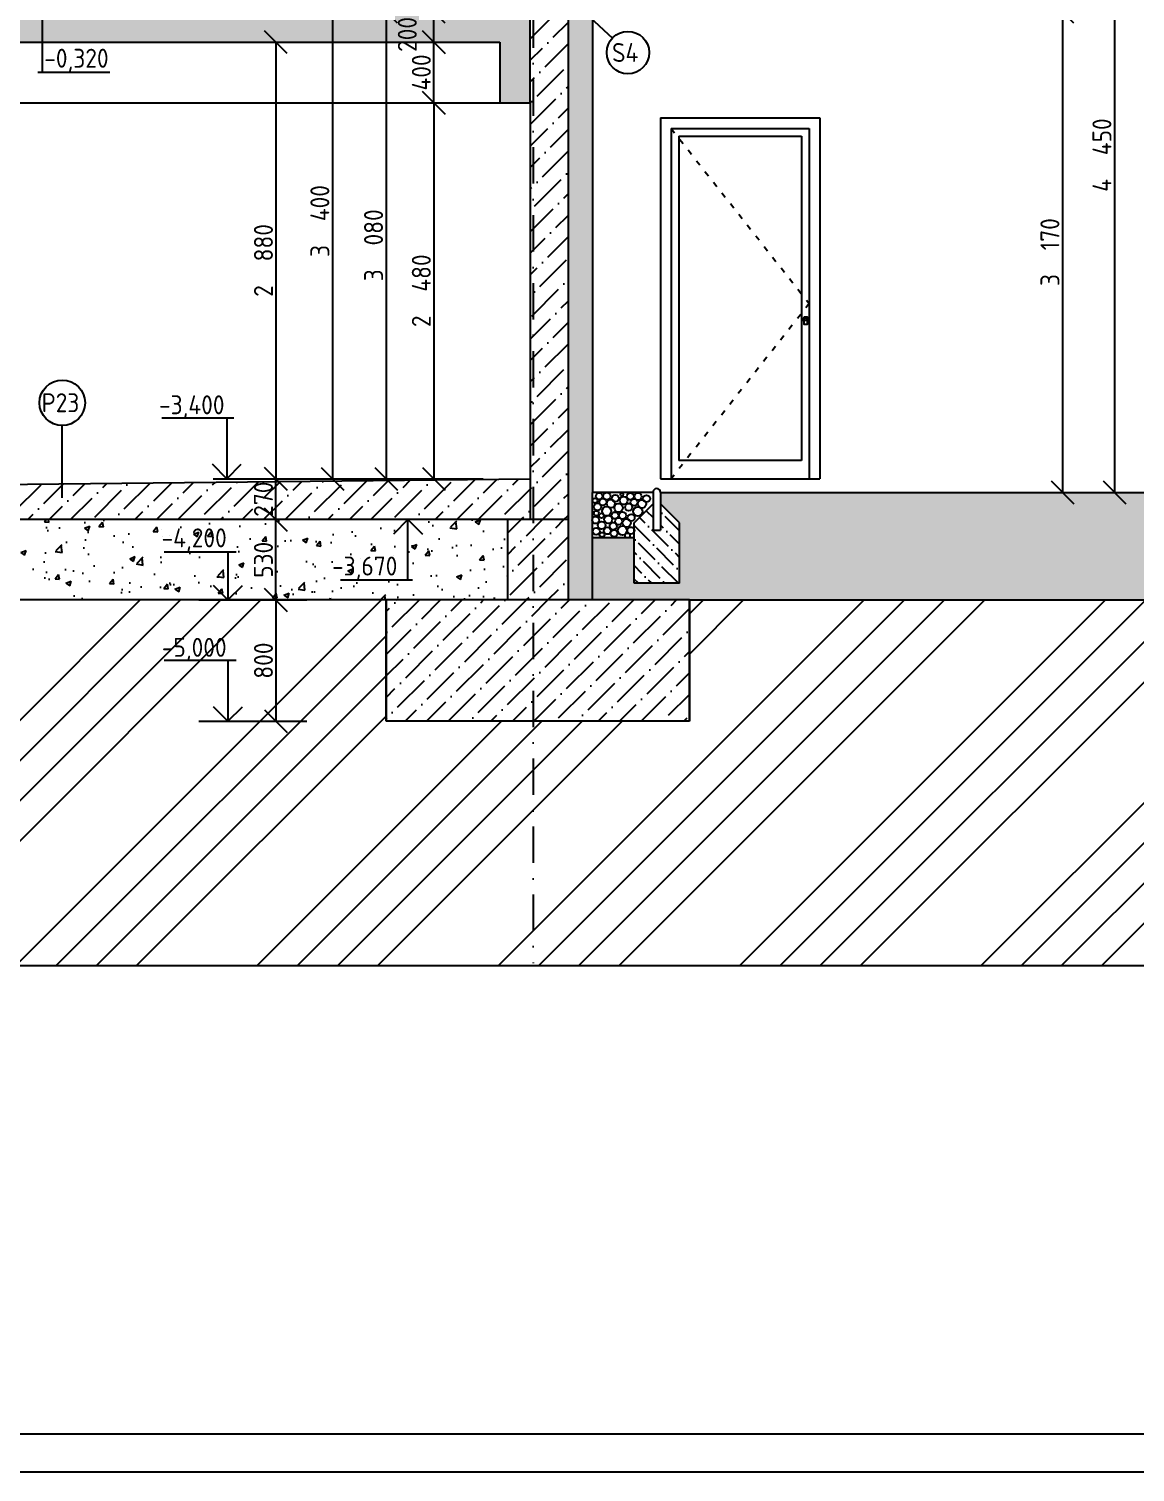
# Model space of a CAD drawing. Extents: x 3792242 to 5145247, y -1546315 to -1031918.
# Drawn here: x 3899490 to 3906784, y -1511714 to -1502193 of the extents above; entities that cross this region are included whole.
import ezdxf

# ---------------------------------------------------------------- set-up
doc = ezdxf.new("R2010")
doc.units = 0
doc.header["$MEASUREMENT"] = 0
doc.linetypes.add('ACAD_ISO03W100', pattern=[30, 12, -18])
doc.linetypes.add('BODKOCIARKOVANA_3', pattern=[5.6, 3, -1.3, 0, -1.3])
doc.layers.get('0').update_dxf_attribs({"linetype": 'CONTINUOUS'})
doc.layers.get('Defpoints').update_dxf_attribs({"color": 61, "linetype": 'CONTINUOUS'})
for name, color, linetype in [('KÓTY', 4, 'CONTINUOUS'), ('MÚRY', 1, 'CONTINUOUS'), ('OKNÁ', 143, 'CONTINUOUS'), ('osi', 253, 'CONTINUOUS'), ('POZEMOK', 7, 'CONTINUOUS'), ('TENKÁ', 7, 'CONTINUOUS'), ('ŠRAFY', 82, 'CONTINUOUS'), ('šrafy-múry', 8, 'CONTINUOUS')]:
    doc.layers.add(name, color=color, linetype=linetype)
doc.styles.add('STYLE1', font='isocp.shx')
doc.dimstyles.new('STANDARD-50', dxfattribs={"dimtxt": 125, "dimasz": 150, "dimexe": 10, "dimexo": 200, "dimgap": 20, "dimtad": 1, "dimdsep": 46, "dimlunit": 6, "dimtxsty": 'STYLE1', "dimblk1": 'OBLIQUE', "dimblk2": 'OBLIQUE', "dimsah": 1, "dimcen": 2.5, "dimse1": 1, "dimse2": 1, "dimadec": 0, "dimazin": 0, "dimtfac": 1, "dimtmove": 1, "dimatfit": 3, "dimldrblk": 'OBLIQUE', "dimfxl": 1, "dimtolj": 1, "dimtzin": 0, "dimarcsym": 0})
pattern_1 = [(45, (0, 7000), (53.0330086, 194.4543648), [250, -50, 0, -50])]
pattern_2 = [(50, (-12185392.95, 625210.72), (358.6300913, -31.3760675), [37.5, -412.5]), (355, (-12185392.95, 625210.72), (-69.375667, 376.096067), [30, -330]), (100.4514445, (-12185363.06, 625208.1), (289.254423, 344.7199955), [31.870096, -350.571056]), (46.1842, (-12185392.95, 625310.72), (533.620665, -82.75964), [56.25, -618.75]), (96.6356355, (-12185348.5, 625303.83), (467.330973, 487.0593), [47.805171, -525.85688]), (351.184164, (-12185392.95, 625310.7), (467.330973, 487.0593), [45, -495]), (21, (-12185342.95, 625285.72), (298.453526, -201.3094453), [37.5, -412.5]), (326, (-12185342.95, 625285.72), (121.657666, 362.5750225), [30, -330]), (71.4514447, (-12185318.08, 625268.95), (420.111188, 161.2655764), [31.870095, -350.571056]), (37.5, (-12185392.95, 625210.72), (6.0799277, 166.4469269), [0, -326, 0, -335, 0, -331.25]), (7.5, (-12185392.95, 625210.72), (131.5347687, 197.205856), [0, -191, 0, -318.5, 0, -126.25]), (327.5, (-12185504.45, 625210.72), (266.9112181, -11.2774359), [0, -125, 0, -390, 0, -517.5]), (317.5, (-12185554.45, 625210.72), (291.5930847, 50.052491), [0, -162.5, 0, -259, 0, -367.5])]

# ---------------------------------------------------------------- blocks, each defined once
blk = doc.blocks.new('_OBLIQUE')
at = {"color": 0, "linetype": 'ByBlock'}
blk.add_line((-0.5, -0.5), (0.5, 0.5), dxfattribs=at)
blk = doc.blocks.new('*D31805')
at = {"layer": 'Defpoints', "color": 0}
for p in [(3902595, -1502680.3), (3902160, -1505160.3), (3902795, -1505160.3)]:
    blk.add_point(p, dxfattribs=at)
at = {"layer": 'KÓTY', "color": 0, "lineweight": -2, "ltscale": 0.25}
blk.add_line((3902160, -1502680.3), (3902160, -1505160.3), dxfattribs=at)
at = {"layer": 'KÓTY', "color": 0, "linetype": 'ByBlock', "lineweight": -2, "xscale": 150, "yscale": 150, "zscale": 150}
for p, rotation in [((3902160, -1502680.3), 90), ((3902160, -1505160.3), 270)]:
    blk.add_blockref('_OBLIQUE', p, dxfattribs=dict(at, rotation=rotation))
at = {"layer": 'KÓTY', "color": 0, "insert": (3902077.5, -1503920.3), "char_height": 125, "attachment_point": 5, "rotation": 90, "style": 'STYLE1'}
blk.add_mtext('\\A1;2ﾠ480', dxfattribs=at)
blk = doc.blocks.new('*D31806')
at = {"layer": 'Defpoints', "color": 0}
for p in [(3902160, -1502280.3), (3902160, -1502280.3), (3902160, -1502680.3)]:
    blk.add_point(p, dxfattribs=at)
at = {"layer": 'KÓTY', "color": 0, "lineweight": -2, "ltscale": 0.25}
blk.add_line((3902160, -1502680.3), (3902160, -1502280.3), dxfattribs=at)
at = {"layer": 'KÓTY', "color": 0, "linetype": 'ByBlock', "lineweight": -2, "xscale": 150, "yscale": 150, "zscale": 150}
for p, rotation in [((3902160, -1502280.3), 90), ((3902160, -1502680.3), 270)]:
    blk.add_blockref('_OBLIQUE', p, dxfattribs=dict(at, rotation=rotation))
at = {"layer": 'KÓTY', "color": 0, "insert": (3902077.5, -1502480.3), "char_height": 125, "attachment_point": 5, "rotation": 90, "style": 'STYLE1'}
blk.add_mtext('\\A1;400', dxfattribs=at)
blk = doc.blocks.new('*D31807')
at = {"layer": 'Defpoints', "color": 0}
for p in [(3902160, -1502080.3), (3902160, -1502080.3), (3902160, -1502280.3)]:
    blk.add_point(p, dxfattribs=at)
at = {"layer": 'KÓTY', "color": 0, "lineweight": -2, "ltscale": 0.25}
blk.add_line((3902160, -1502280.3), (3902160, -1502080.3), dxfattribs=at)
at = {"layer": 'KÓTY', "color": 0, "linetype": 'ByBlock', "lineweight": -2, "xscale": 150, "yscale": 150, "zscale": 150}
for p, rotation in [((3902160, -1502080.3), 90), ((3902160, -1502280.3), 270)]:
    blk.add_blockref('_OBLIQUE', p, dxfattribs=dict(at, rotation=rotation))
at = {"layer": 'KÓTY', "color": 0, "insert": (3901985, -1502229.5), "char_height": 125, "attachment_point": 5, "rotation": 90, "style": 'STYLE1'}
blk.add_mtext('\\A1;200', dxfattribs=at)
blk = doc.blocks.new('*D31833')
at = {"layer": 'Defpoints', "color": 0}
for p in [(3902795, -1502080.3), (3901845, -1505160.3), (3902795, -1505160.3)]:
    blk.add_point(p, dxfattribs=at)
at = {"layer": 'KÓTY', "color": 0, "lineweight": -2, "ltscale": 0.25}
blk.add_line((3901845, -1502080.3), (3901845, -1505160.3), dxfattribs=at)
at = {"layer": 'KÓTY', "color": 0, "linetype": 'ByBlock', "lineweight": -2, "xscale": 150, "yscale": 150, "zscale": 150}
for p, rotation in [((3901845, -1502080.3), 90), ((3901845, -1505160.3), 270)]:
    blk.add_blockref('_OBLIQUE', p, dxfattribs=dict(at, rotation=rotation))
at = {"layer": 'KÓTY', "color": 0, "insert": (3901762.5, -1503620.3), "char_height": 125, "attachment_point": 5, "rotation": 90, "style": 'STYLE1'}
blk.add_mtext('\\A1;3ﾠ080', dxfattribs=at)
blk = doc.blocks.new('*D31834')
at = {"layer": 'Defpoints', "color": 0}
for p in [(3902665, -1501760.3), (3901491, -1505160.3), (3902795, -1505160.3)]:
    blk.add_point(p, dxfattribs=at)
at = {"layer": 'KÓTY', "color": 0, "lineweight": -2, "ltscale": 0.25}
blk.add_line((3901491, -1501760.3), (3901491, -1505160.3), dxfattribs=at)
at = {"layer": 'KÓTY', "color": 0, "linetype": 'ByBlock', "lineweight": -2, "xscale": 150, "yscale": 150, "zscale": 150}
for p, rotation in [((3901491, -1501760.3), 90), ((3901491, -1505160.3), 270)]:
    blk.add_blockref('_OBLIQUE', p, dxfattribs=dict(at, rotation=rotation))
at = {"layer": 'KÓTY', "color": 0, "insert": (3901408.5, -1503460.3), "char_height": 125, "attachment_point": 5, "rotation": 90, "style": 'STYLE1'}
blk.add_mtext('\\A1;3ﾠ400', dxfattribs=at)
blk = doc.blocks.new('*D39539')
at = {"layer": 'Defpoints', "color": 0}
for p in [(3902384, -1505960.3), (3901119, -1506760.3), (3902384, -1506760.3)]:
    blk.add_point(p, dxfattribs=at)
at = {"layer": 'KÓTY', "color": 0, "lineweight": -2, "ltscale": 0.25}
blk.add_line((3901119, -1505960.3), (3901119, -1506760.3), dxfattribs=at)
at = {"layer": 'KÓTY', "color": 0, "linetype": 'ByBlock', "lineweight": -2, "xscale": 150, "yscale": 150, "zscale": 150}
for p, rotation in [((3901119, -1505960.3), 90), ((3901119, -1506760.3), 270)]:
    blk.add_blockref('_OBLIQUE', p, dxfattribs=dict(at, rotation=rotation))
at = {"layer": 'KÓTY', "color": 0, "insert": (3901036.5, -1506360.3), "char_height": 125, "attachment_point": 5, "rotation": 90, "style": 'STYLE1'}
blk.add_mtext('\\A1;800', dxfattribs=at)
blk = doc.blocks.new('*D39540')
at = {"layer": 'Defpoints', "color": 0}
for p in [(3901119, -1505430.3), (3903084, -1505430.3), (3903084, -1505960.3)]:
    blk.add_point(p, dxfattribs=at)
at = {"layer": 'KÓTY', "color": 0, "lineweight": -2, "ltscale": 0.25}
blk.add_line((3901119, -1505960.3), (3901119, -1505430.3), dxfattribs=at)
at = {"layer": 'KÓTY', "color": 0, "linetype": 'ByBlock', "lineweight": -2, "xscale": 150, "yscale": 150, "zscale": 150}
for p, rotation in [((3901119, -1505430.3), 90), ((3901119, -1505960.3), 270)]:
    blk.add_blockref('_OBLIQUE', p, dxfattribs=dict(at, rotation=rotation))
at = {"layer": 'KÓTY', "color": 0, "insert": (3901036.5, -1505695.3), "char_height": 125, "attachment_point": 5, "rotation": 90, "style": 'STYLE1'}
blk.add_mtext('\\A1;530', dxfattribs=at)
blk = doc.blocks.new('*D39541')
at = {"layer": 'Defpoints', "color": 0}
for p in [(3901119, -1505160.3), (3903234, -1505160.3), (3903234, -1505430.3)]:
    blk.add_point(p, dxfattribs=at)
at = {"layer": 'KÓTY', "color": 0, "lineweight": -2, "ltscale": 0.25}
blk.add_line((3901119, -1505430.3), (3901119, -1505160.3), dxfattribs=at)
at = {"layer": 'KÓTY', "color": 0, "linetype": 'ByBlock', "lineweight": -2, "xscale": 150, "yscale": 150, "zscale": 150}
for p, rotation in [((3901119, -1505160.3), 90), ((3901119, -1505430.3), 270)]:
    blk.add_blockref('_OBLIQUE', p, dxfattribs=dict(at, rotation=rotation))
at = {"layer": 'KÓTY', "color": 0, "insert": (3901036.5, -1505295.3), "char_height": 125, "attachment_point": 5, "rotation": 90, "style": 'STYLE1'}
blk.add_mtext('\\A1;270', dxfattribs=at)
blk = doc.blocks.new('*D39542')
at = {"layer": 'Defpoints', "color": 0}
for p in [(3901491, -1502280.3), (3901119, -1505160.3), (3901491, -1505160.3)]:
    blk.add_point(p, dxfattribs=at)
at = {"layer": 'KÓTY', "color": 0, "lineweight": -2, "ltscale": 0.25}
blk.add_line((3901119, -1502280.3), (3901119, -1505160.3), dxfattribs=at)
at = {"layer": 'KÓTY', "color": 0, "linetype": 'ByBlock', "lineweight": -2, "xscale": 150, "yscale": 150, "zscale": 150}
for p, rotation in [((3901119, -1502280.3), 90), ((3901119, -1505160.3), 270)]:
    blk.add_blockref('_OBLIQUE', p, dxfattribs=dict(at, rotation=rotation))
at = {"layer": 'KÓTY', "color": 0, "insert": (3901036.5, -1503720.3), "char_height": 125, "attachment_point": 5, "rotation": 90, "style": 'STYLE1'}
blk.add_mtext('\\A1;2ﾠ880', dxfattribs=at)
blk = doc.blocks.new('*D49412')
at = {"layer": 'Defpoints', "color": 0}
for p in [(3902795, -1502080.3), (3903205, -1505250.3), (3906304.5, -1505250.3)]:
    blk.add_point(p, dxfattribs=at)
at = {"layer": 'KÓTY', "color": 0, "lineweight": -2, "ltscale": 0.25}
blk.add_line((3906304.5, -1502080.3), (3906304.5, -1505250.3), dxfattribs=at)
at = {"layer": 'KÓTY', "color": 0, "linetype": 'ByBlock', "lineweight": -2, "xscale": 150, "yscale": 150, "zscale": 150}
for p, rotation in [((3906304.5, -1502080.3), 90), ((3906304.5, -1505250.3), 270)]:
    blk.add_blockref('_OBLIQUE', p, dxfattribs=dict(at, rotation=rotation))
at = {"layer": 'KÓTY', "color": 0, "insert": (3906222, -1503665.3), "char_height": 125, "attachment_point": 5, "rotation": 90, "style": 'STYLE1'}
blk.add_mtext('\\A1;3ﾠ170', dxfattribs=at)
blk = doc.blocks.new('*D49414')
at = {"layer": 'Defpoints', "color": 0}
for p in [(3903205, -1500800.3), (3903205, -1505250.3), (3906647.5, -1505250.3)]:
    blk.add_point(p, dxfattribs=at)
at = {"layer": 'KÓTY', "color": 0, "lineweight": -2, "ltscale": 0.25}
blk.add_line((3906647.5, -1500800.3), (3906647.5, -1505250.3), dxfattribs=at)
at = {"layer": 'KÓTY', "color": 0, "linetype": 'ByBlock', "lineweight": -2, "xscale": 150, "yscale": 150, "zscale": 150}
for p, rotation in [((3906647.5, -1500800.3), 90), ((3906647.5, -1505250.3), 270)]:
    blk.add_blockref('_OBLIQUE', p, dxfattribs=dict(at, rotation=rotation))
at = {"layer": 'KÓTY', "color": 0, "insert": (3906565, -1503025.3), "char_height": 125, "attachment_point": 5, "rotation": 90, "style": 'STYLE1'}
blk.add_mtext('\\A1;4ﾠ450', dxfattribs=at)

msp = doc.modelspace()

# ---------------------------------------------------------------- hatches: boundary and pattern name
at = {"layer": 'ŠRAFY'}
h = msp.add_hatch(dxfattribs=at)
h.set_pattern_fill('HEX', color=256, scale=250)
h.set_pattern_definition([(0, (-507094, 7000), (0, 54.12658774), [31.25, -62.5]), (120, (-507094, 7000), (-46.875, -27.06329387), [31.25, -62.5]), (60, (-507062.75, 7000), (-46.875, 27.06329387), [31.25, -62.5])])
h.paths.add_polyline_path([(3903205, -1500830.27), (3903045, -1500830.27), (3903045, -1501860.27), (3903045, -1502080.27), (3903045, -1505430.27), (3903045, -1505960.27), (3903205, -1505960.27), (3903205, -1505250.27), (3903205, -1502180.27), (3903205, -1502170.27), (3903205, -1501730.27)])
h = msp.add_hatch(dxfattribs=at)
h.set_pattern_fill('HEX', color=256, scale=250)
h.set_pattern_definition([(0, (-507094, 7000), (0, 54.12658774), [31.25, -62.5]), (120, (-507094, 7000), (-46.875, -27.06329387), [31.25, -62.5]), (60, (-507062.75, 7000), (-46.875, 27.06329387), [31.25, -62.5])])
h.paths.add_polyline_path([(3889615, -1502080.27), (3889615, -1502480.27), (3889615, -1502580.27), (3889815, -1502580.27), (3889815, -1502280.27), (3902595, -1502280.27), (3902595, -1502680.27), (3902795, -1502680.27), (3902795, -1502080.27)])
at = {"layer": 'ŠRAFY', "ltscale": 0.25}
h = msp.add_hatch(dxfattribs=at)
h.set_pattern_fill('ANSI34', color=256, scale=1500)
h.paths.add_polyline_path([(3951525, -1505180.27), (3951225, -1505180.27), (3949875, -1505180.27), (3949875, -1505210.27), (3949715, -1505210.27), (3949715, -1506360.27), (3950015, -1506360.27), (3950015, -1507160.27), (3949015, -1507160.27), (3947956.5, -1507160.27), (3945950, -1507160.27), (3943750, -1507160.27), (3943750, -1506360.27), (3942100, -1506360.27), (3942100, -1507160.27), (3939700, -1507160.27), (3939700, -1506360.27), (3938032.5, -1506360.27), (3937870.5, -1506360.27), (3937319, -1506360.27), (3937135, -1506360.27), (3937135, -1507160.27), (3935335, -1507160.27), (3935335, -1506360.27), (3934935, -1505960.27), (3903845, -1505960.27), (3903845, -1506760.27), (3901845, -1506760.27), (3901845, -1505960.27), (3901323.5, -1505960.27), (3900802.5, -1505960.27), (3900610, -1505960.27), (3899430, -1505960.27), (3899430, -1506760.27), (3896930, -1506760.27), (3896930, -1505960.27), (3895480, -1505960.27), (3895480, -1506760.27), (3892980, -1506760.27), (3892980, -1505960.27), (3892032.5, -1505960.27), (3891870.5, -1505960.27), (3891319, -1505960.27), (3890565, -1505960.27), (3890565, -1506760.27), (3888565, -1506760.27), (3888565, -1505960.27), (3887418.96, -1503975.27), (3887208.5, -1503975.27), (3886961.737, -1503975.27), (3886755, -1503975.27), (3886755, -1508373.5), (3951867, -1508373.5), (3951867, -1505310.613), (3951525, -1505310.271)])
h.paths.add_polyline_path([(3937808.889, -1506585.2), (3938327.738, -1506585.2), (3938327.738, -1506785.249), (3937808.889, -1506785.249)], flags=24)
h.paths.add_polyline_path([(3937377, -1506904.07), (3937377, -1506616.471), (3937627, -1506616.471), (3937627, -1506904.07)], flags=24)
h.paths.add_polyline_path([(3900353.889, -1506185.2), (3900860.238, -1506185.2), (3900860.238, -1506385.249), (3900353.889, -1506385.249)], flags=24)
h.paths.add_polyline_path([(3900911.5, -1506504.07), (3900911.5, -1506216.471), (3901161.5, -1506216.471), (3901161.5, -1506504.07)], flags=24)
h.paths.add_polyline_path([(3891808.889, -1506185.2), (3892315.238, -1506185.2), (3892315.238, -1506385.249), (3891808.889, -1506385.249)], flags=24)
h.paths.add_polyline_path([(3891377, -1506504.07), (3891377, -1506216.471), (3891627, -1506216.471), (3891627, -1506504.07)], flags=24)
h = msp.add_hatch(dxfattribs=at)
h.set_pattern_fill('AR-CONC', color=256, scale=50)
h.set_pattern_definition(pattern_2)
h.paths.add_polyline_path([(3936035, -1506360.27), (3936035, -1505630.27), (3936035, -1505580.27), (3935426.23, -1505580.27), (3924041.23, -1505650.27), (3922165, -1505650.27), (3922165, -1505850.27), (3921865, -1505850.27), (3921865, -1505450.27), (3921990, -1505325.27), (3921990, -1505250.27), (3917090, -1505250.27), (3917090, -1505325.27), (3917215, -1505450.27), (3917215, -1505850.27), (3916915, -1505850.27), (3916915, -1505650.27), (3915165, -1505650.27), (3915165, -1505850.27), (3914865, -1505850.27), (3914865, -1505450.27), (3914990, -1505325.27), (3914990, -1505250.27), (3908540.5, -1505250.27), (3903655, -1505250.27), (3903655, -1505325.27), (3903780, -1505450.27), (3903780, -1505850.27), (3903480, -1505850.27), (3903480, -1505550.27), (3903440.98, -1505550.27), (3903205, -1505550.27), (3903205, -1505960.27), (3903845, -1505960.27), (3934935, -1505960.27), (3935335, -1506360.27)])
h = msp.add_hatch(dxfattribs=at)
h.set_pattern_fill('ANSI36', color=256, scale=500, angle=90)
h.set_pattern_definition([(135, (-12016381.37, 623247.38), (-121.53397802, 33.14563037), [156.25, -31.25, 0, -31.25])])
h.paths.add_polyline_path([(3903480, -1505450.27), (3903605, -1505325.27), (3903605, -1505500.27), (3903655, -1505500.27), (3903655, -1505325.27), (3903780, -1505450.27), (3903780, -1505850.27), (3903480, -1505850.27)])
h = msp.add_hatch(dxfattribs=at)
h.set_pattern_fill('AR-CONC', color=256, scale=50)
h.set_pattern_definition(pattern_2)
h.paths.add_polyline_path([(3902645, -1505430.27), (3901989, -1505430.27), (3898505, -1505430.27), (3898505, -1505960.27), (3899430, -1505960.27), (3900610, -1505960.27), (3900802.5, -1505960.27), (3901323.5, -1505960.27), (3901845, -1505960.27), (3902645, -1505960.27)])
h.paths.add_polyline_path([(3901476.343, -1505648.894), (3901982.691, -1505648.894), (3901982.691, -1505848.944), (3901476.343, -1505848.944)], flags=24)
h.paths.add_polyline_path([(3900911.5, -1505839.07), (3900911.5, -1505551.471), (3901161.5, -1505551.471), (3901161.5, -1505839.07)], flags=24)
h.paths.add_polyline_path([(3900352.343, -1505462.895), (3900871.191, -1505462.895), (3900871.191, -1505662.944), (3900352.343, -1505662.944)], flags=24)
at = {"layer": 'šrafy-múry'}
h = msp.add_hatch(dxfattribs=at)
h.set_pattern_fill('ANSI36', color=253, scale=800)
h.set_pattern_definition([(45, (0, 7000), (53.0330086, 194.4543648), [250, -50, 0, -50])])
h.paths.add_polyline_path([(3903045, -1502080.27), (3902795, -1502080.27), (3902795, -1502180.27), (3902795, -1502680.27), (3902795, -1505230.27), (3902795, -1505430.27), (3903045, -1505430.27)])
h = msp.add_hatch(dxfattribs=at)
h.set_pattern_fill('ANSI36', color=253, scale=800, angle=360)
h.set_pattern_definition(pattern_1)
h.paths.add_polyline_path([(3902795, -1505430.27), (3902795, -1505160.27), (3896280, -1505230.27), (3896280, -1505280.27), (3896130, -1505280.27), (3896130, -1505230.27), (3889615, -1505160.27), (3889615, -1505430.27)])
h.paths.add_polyline_path([(3900911.5, -1505439.07), (3900911.5, -1505151.471), (3901161.5, -1505151.471), (3901161.5, -1505439.07)], flags=9)
h = msp.add_hatch(dxfattribs=at)
h.set_pattern_fill('ANSI36', color=253, scale=800, angle=360)
h.set_pattern_definition(pattern_1)
h.paths.add_polyline_path([(3902645, -1505960.27), (3903045, -1505960.27), (3903045, -1505430.27), (3902795, -1505430.27), (3902645, -1505430.27)])
h = msp.add_hatch(dxfattribs=at)
h.set_pattern_fill('ANSI36', color=253, scale=800, angle=360)
h.set_pattern_definition(pattern_1)
h.paths.add_polyline_path([(3901845, -1505960.27), (3901845, -1506760.27), (3903845, -1506760.27), (3903845, -1505960.27), (3903205, -1505960.27), (3903045, -1505960.27), (3902645, -1505960.27)])

# ---------------------------------------------------------------- linework, layer by layer
at = {"color": 253}
for p, q in [((3901845, -1505960.27), (3890565, -1505960.27)), ((3903845, -1505960.27), (3934935, -1505960.27))]:
    msp.add_line(p, q, dxfattribs=at)
at = {"layer": 'Defpoints'}
msp.add_line((3951867, -1508373.5), (3886755, -1508373.5), dxfattribs=at)
at = {"layer": 'KÓTY'}
for p, q in [((3900704, -1505160.27), (3901417.5, -1505160.27)), ((3901058, -1505160.27), (3901771.5, -1505160.27)), ((3901771.5, -1505160.27), (3902485, -1505160.27)), ((3900610, -1505960.27), (3901323.5, -1505960.27)), ((3900610, -1506760.27), (3901323.5, -1506760.27))]:
    msp.add_line(p, q, dxfattribs=at)
at = {"layer": 'MÚRY'}
for p, q in [((3903205, -1500830.27), (3903205, -1505250.27)), ((3889815, -1502280.27), (3902595, -1502280.27)), ((3902595, -1502280.27), (3902595, -1502680.27)), ((3902595, -1502680.27), (3902795, -1502680.27)), ((3902795, -1502680.27), (3902795, -1505160.27)), ((3896280, -1505230.27), (3902795, -1505160.27)), ((3903605, -1505250.27), (3903205, -1505250.27)), ((3903655, -1505250.27), (3914990, -1505250.27))]:
    msp.add_line(p, q, dxfattribs=at)
msp.add_arc((3903630, -1505250.27), 25, 0, 180, dxfattribs=at)
at = {"layer": 'OKNÁ', "ltscale": 0.25}
for p, q in [((3903024.5, -1501963.176), (3903336.988, -1502253.827)), ((3899710.002, -1505287.021), (3899710.002, -1504809.345))]:
    msp.add_line(p, q, dxfattribs=at)
at = {"layer": 'OKNÁ', "linetype": 'ACAD_ISO03W100', "ltscale": 3}
for p, q in [((3903725, -1502850.27), (3904635, -1504005.27)), ((3904635, -1504005.27), (3903725, -1505160.27))]:
    msp.add_line(p, q, dxfattribs=at)
at = {"layer": 'OKNÁ', "ltscale": 0.25}
for centre, radius in [((3903439.5, -1502349.176), 140), ((3899710.002, -1504659.345), 150)]:
    msp.add_circle(centre, radius, dxfattribs=at)
at = {"layer": 'osi', "linetype": 'BODKOCIARKOVANA_3', "ltscale": 80}
msp.add_line((3902815, -1485946), (3902815, -1508356), dxfattribs=at)
at = {"layer": 'POZEMOK', "color": 8}
for points in [[(3904595.5, -1504100), (3904615, -1504100), (3904615, -1504116.5), (3904595.5, -1504116.5)], [(3904601, -1504093.5), (3904621, -1504093.5), (3904621, -1504143), (3904601, -1504143)]]:
    msp.add_lwpolyline(points, close=True, dxfattribs=at)
at = {"layer": 'TENKÁ'}
for p, q in [((3903045, -1498760.27), (3903045, -1505960.27)), ((3902795, -1502680.27), (3902795, -1502080.27)), ((3898405, -1502680.27), (3902595, -1502680.27)), ((3903655, -1502780.27), (3903655, -1505160.27)), ((3903655, -1502780.27), (3904705, -1502780.27)), ((3903725, -1502850.27), (3904635, -1502850.27)), ((3903725, -1502850.27), (3903725, -1505160.27)), ((3904635, -1502850.27), (3904635, -1505160.27)), ((3904705, -1502780.27), (3904705, -1505160.27)), ((3903775, -1502900.27), (3904585, -1502900.27)), ((3903775, -1502900.27), (3903775, -1505040.27)), ((3904585, -1502900.27), (3904585, -1505040.27)), ((3904585, -1505040.27), (3903775, -1505040.27)), ((3902795, -1505160.27), (3902795, -1505430.27)), ((3903655, -1505160.27), (3904705, -1505160.27)), ((3903205, -1505960.27), (3903205, -1505250.27)), ((3903045, -1505430.27), (3889365, -1505430.27)), ((3902645, -1505430.27), (3902645, -1505960.27)), ((3903480, -1505550.27), (3903205, -1505550.27)), ((3903845, -1505960.27), (3901845, -1505960.27)), ((3903845, -1506760.27), (3901845, -1506760.27))]:
    msp.add_line(p, q, dxfattribs=at)
at = {"layer": 'TENKÁ', "linetype": 'ByBlock', "ltscale": 0.25}
for p, q in [((3899579.459, -1502480.27), (3899579.459, -1502080.27)), ((3900023.764, -1502480.27), (3899549.866, -1502480.27)), ((3900841.305, -1504760.27), (3900367.406, -1504760.27)), ((3900795, -1504760.27), (3900795, -1505160.27)), ((3900795, -1505160.27), (3900699.541, -1505064.811)), ((3900795, -1505160.27), (3900890.459, -1505064.811)), ((3901989, -1505430.27), (3901893.541, -1505525.73)), ((3901989, -1505430.27), (3902084.459, -1505525.73)), ((3901989, -1505830.27), (3901989, -1505430.27)), ((3900856.305, -1505644.27), (3900382.406, -1505644.27)), ((3900802.5, -1505644.27), (3900802.5, -1505960.271)), ((3900802.5, -1505960.271), (3900707.041, -1505864.811)), ((3900802.5, -1505960.271), (3900897.959, -1505864.811)), ((3902018.305, -1505830.27), (3901544.406, -1505830.27)), ((3900856.305, -1506360.27), (3900382.406, -1506360.27)), ((3900802.5, -1506360.27), (3900802.5, -1506760.27)), ((3900802.5, -1506760.27), (3900707.041, -1506664.811)), ((3900802.5, -1506760.27), (3900897.959, -1506664.811))]:
    msp.add_line(p, q, dxfattribs=at)
at = {"layer": 'TENKÁ', "ltscale": 5}
msp.add_line((3903775, -1504510.27), (3903775, -1504940.27), dxfattribs=at)
at = {"layer": 'TENKÁ', "ltscale": 0.25}
for p, q in [((3903480, -1505450.27), (3903605, -1505325.27)), ((3903605, -1505250.27), (3903605, -1505500.27)), ((3903655, -1505250.27), (3903655, -1505500.27)), ((3903780, -1505450.27), (3903655, -1505325.27)), ((3903480, -1505850.27), (3903480, -1505450.27)), ((3903605, -1505500.27), (3903655, -1505500.27)), ((3903780, -1505850.27), (3903780, -1505450.27)), ((3903780, -1505850.27), (3903480, -1505850.27))]:
    msp.add_line(p, q, dxfattribs=at)
at = {"layer": 'TENKÁ', "linetype": 'Continuous', "lineweight": 30}
for p, q in [((3901845, -1505960.27), (3901845, -1506760.27)), ((3903845, -1505960.27), (3903845, -1506760.27))]:
    msp.add_line(p, q, dxfattribs=at)
at = {"layer": 'TENKÁ', "color": 7}
for p, q in [((3962367, -1511463.552), (3885671.311, -1511463.552)), ((3962617, -1511713.552), (3885421.311, -1511713.552))]:
    msp.add_line(p, q, dxfattribs=at)
at = {"layer": 'ŠRAFY'}
for centre, radius in [((3903222.5, -1505305.5), 15.914), ((3903239, -1505346), 23.5), ((3903250, -1505275), 22.5), ((3903274.5, -1505314.5), 23), ((3903300.5, -1505275.5), 23.5), ((3903327, -1505324.5), 27), ((3903356.5, -1505290), 23.5), ((3903378, -1505352.5), 27.681), ((3903411.5, -1505303.5), 26), ((3903399.5, -1505265.5), 9.862), ((3903444.5, -1505348), 23.5), ((3903455.5, -1505277), 22.5), ((3903480, -1505316.5), 23), ((3903506, -1505277.5), 23.5), ((3903532.5, -1505326.5), 27), ((3903562, -1505292), 23.5), ((3903226.5, -1505433.5), 23.087), ((3903231.5, -1505388), 16.14), ((3903265, -1505404.5), 15.914), ((3903299.5, -1505374.5), 30), ((3903310, -1505429), 26), ((3903354, -1505402.5), 22.5), ((3903378.5, -1505442), 23), ((3903404.5, -1505403), 23.5), ((3903431, -1505452), 27), ((3903460.5, -1505417.5), 23.5), ((3903505, -1505376.5), 30), ((3903231, -1505508), 23), ((3903266.5, -1505467.5), 25.676), ((3903269, -1505530), 15.914), ((3903303.5, -1505504), 23), ((3903343, -1505473.5), 23.5), ((3903348.5, -1505520.5), 23), ((3903403.5, -1505502), 30), ((3903436.5, -1505535), 15.914), ((3903459, -1505502), 23)]:
    msp.add_circle(centre, radius, dxfattribs=at)

# ---------------------------------------------------------------- texts
at = {"layer": 'TENKÁ', "ltscale": 0.25, "style": 'STYLE1'}
for s, p in [('-0,320', (3899591.302, -1502448.944)), ('S4', (3903335.196, -1502411.354)), ('P23', (3899574.197, -1504721.523)), ('-3,400', (3900347.889, -1504735.249)), ('-4,200', (3900364.843, -1505612.944)), ('-3,670', (3901488.843, -1505798.944)), ('-5,000', (3900366.389, -1506335.249))]:
    msp.add_text(s, height=125, dxfattribs=at).set_placement(p)

# ---------------------------------------------------------------- dimensions: what is measured, and where the dimension line sits
at = {"layer": 'KÓTY', "ltscale": 0.25}
for base, p1, p2, picture, middle in [((3906647.5, -1505250.27), (3903205, -1500800.27), (3903205, -1505250.27), '*D49414', (3906564.957, -1503025.27)), ((3901491, -1505160.27), (3902665, -1501760.27), (3902795, -1505160.27), '*D31834', (3901408.457, -1503460.27)), ((3901845, -1505160.27), (3902795, -1502080.27), (3902795, -1505160.27), '*D31833', (3901762.457, -1503620.27)), ((3906304.5, -1505250.27), (3902795, -1502080.27), (3903205, -1505250.27), '*D49412', (3906221.957, -1503665.27)), ((3901119, -1505160.27), (3901491, -1502280.27), (3901491, -1505160.27), '*D39542', (3901036.457, -1503720.27)), ((3902160, -1502280.27), (3902160, -1502680.27), (3902160, -1502280.27), '*D31806', (3902077.5, -1502480.27)), ((3902160, -1505160.27), (3902595, -1502680.27), (3902795, -1505160.27), '*D31805', (3902077.457, -1503920.27)), ((3901119, -1505160.27), (3903234, -1505430.27), (3903234, -1505160.27), '*D39541', (3901036.5, -1505295.27)), ((3901119, -1505430.27), (3903084, -1505960.27), (3903084, -1505430.27), '*D39540', (3901036.5, -1505695.27)), ((3901119, -1506760.27), (3902384, -1505960.27), (3902384, -1506760.27), '*D39539', (3901036.5, -1506360.27))]:
    dim = msp.add_linear_dim(base=base, p1=p1, p2=p2, angle=90, dimstyle='STANDARD-50', override={"dimtxsty": 'STYLE1', "dimldrblk": 'OBLIQUE'}, dxfattribs=at)
    dim.commit()
    dim.dimension.update_dxf_attribs({"geometry": picture, "text_midpoint": middle})
dim = msp.add_linear_dim(base=(3902160, -1502080.27), p1=(3902160, -1502280.27), p2=(3902160, -1502080.27), angle=90, dimstyle='STANDARD-50', override={"dimtxsty": 'STYLE1', "dimldrblk": 'OBLIQUE'}, dxfattribs=at)
dim.commit()
dim.dimension.update_dxf_attribs({"geometry": '*D31807', "text_midpoint": (3902067.5, -1502229.5), "dimtype": 160})

doc.saveas('drawing.dxf')
